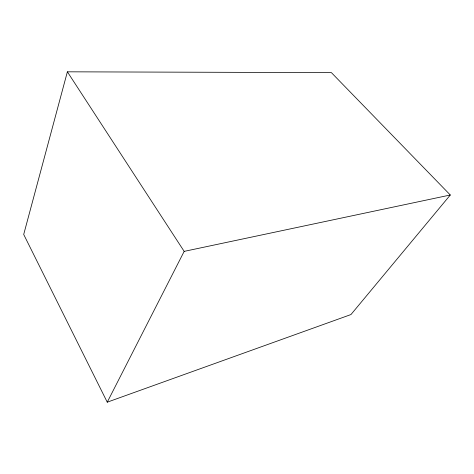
<?xml version="1.0" encoding="UTF-8"?>
<svg xmlns="http://www.w3.org/2000/svg" width="474" height="474" viewBox="0 0 474 474"><rect width="100%" height="100%" fill="white"/><g stroke="black" fill="none" stroke-linecap="round" stroke-linejoin="round"><path stroke-width="0.71" d="M67.379 71.817L23.7 234.464L107.248 402.183L350.95 314.558L450.3 194.998L331.403 72.641L67.379 71.817L184.167 251.38L107.248 402.183M184.167 251.374L450.3 194.998"/></g></svg>
